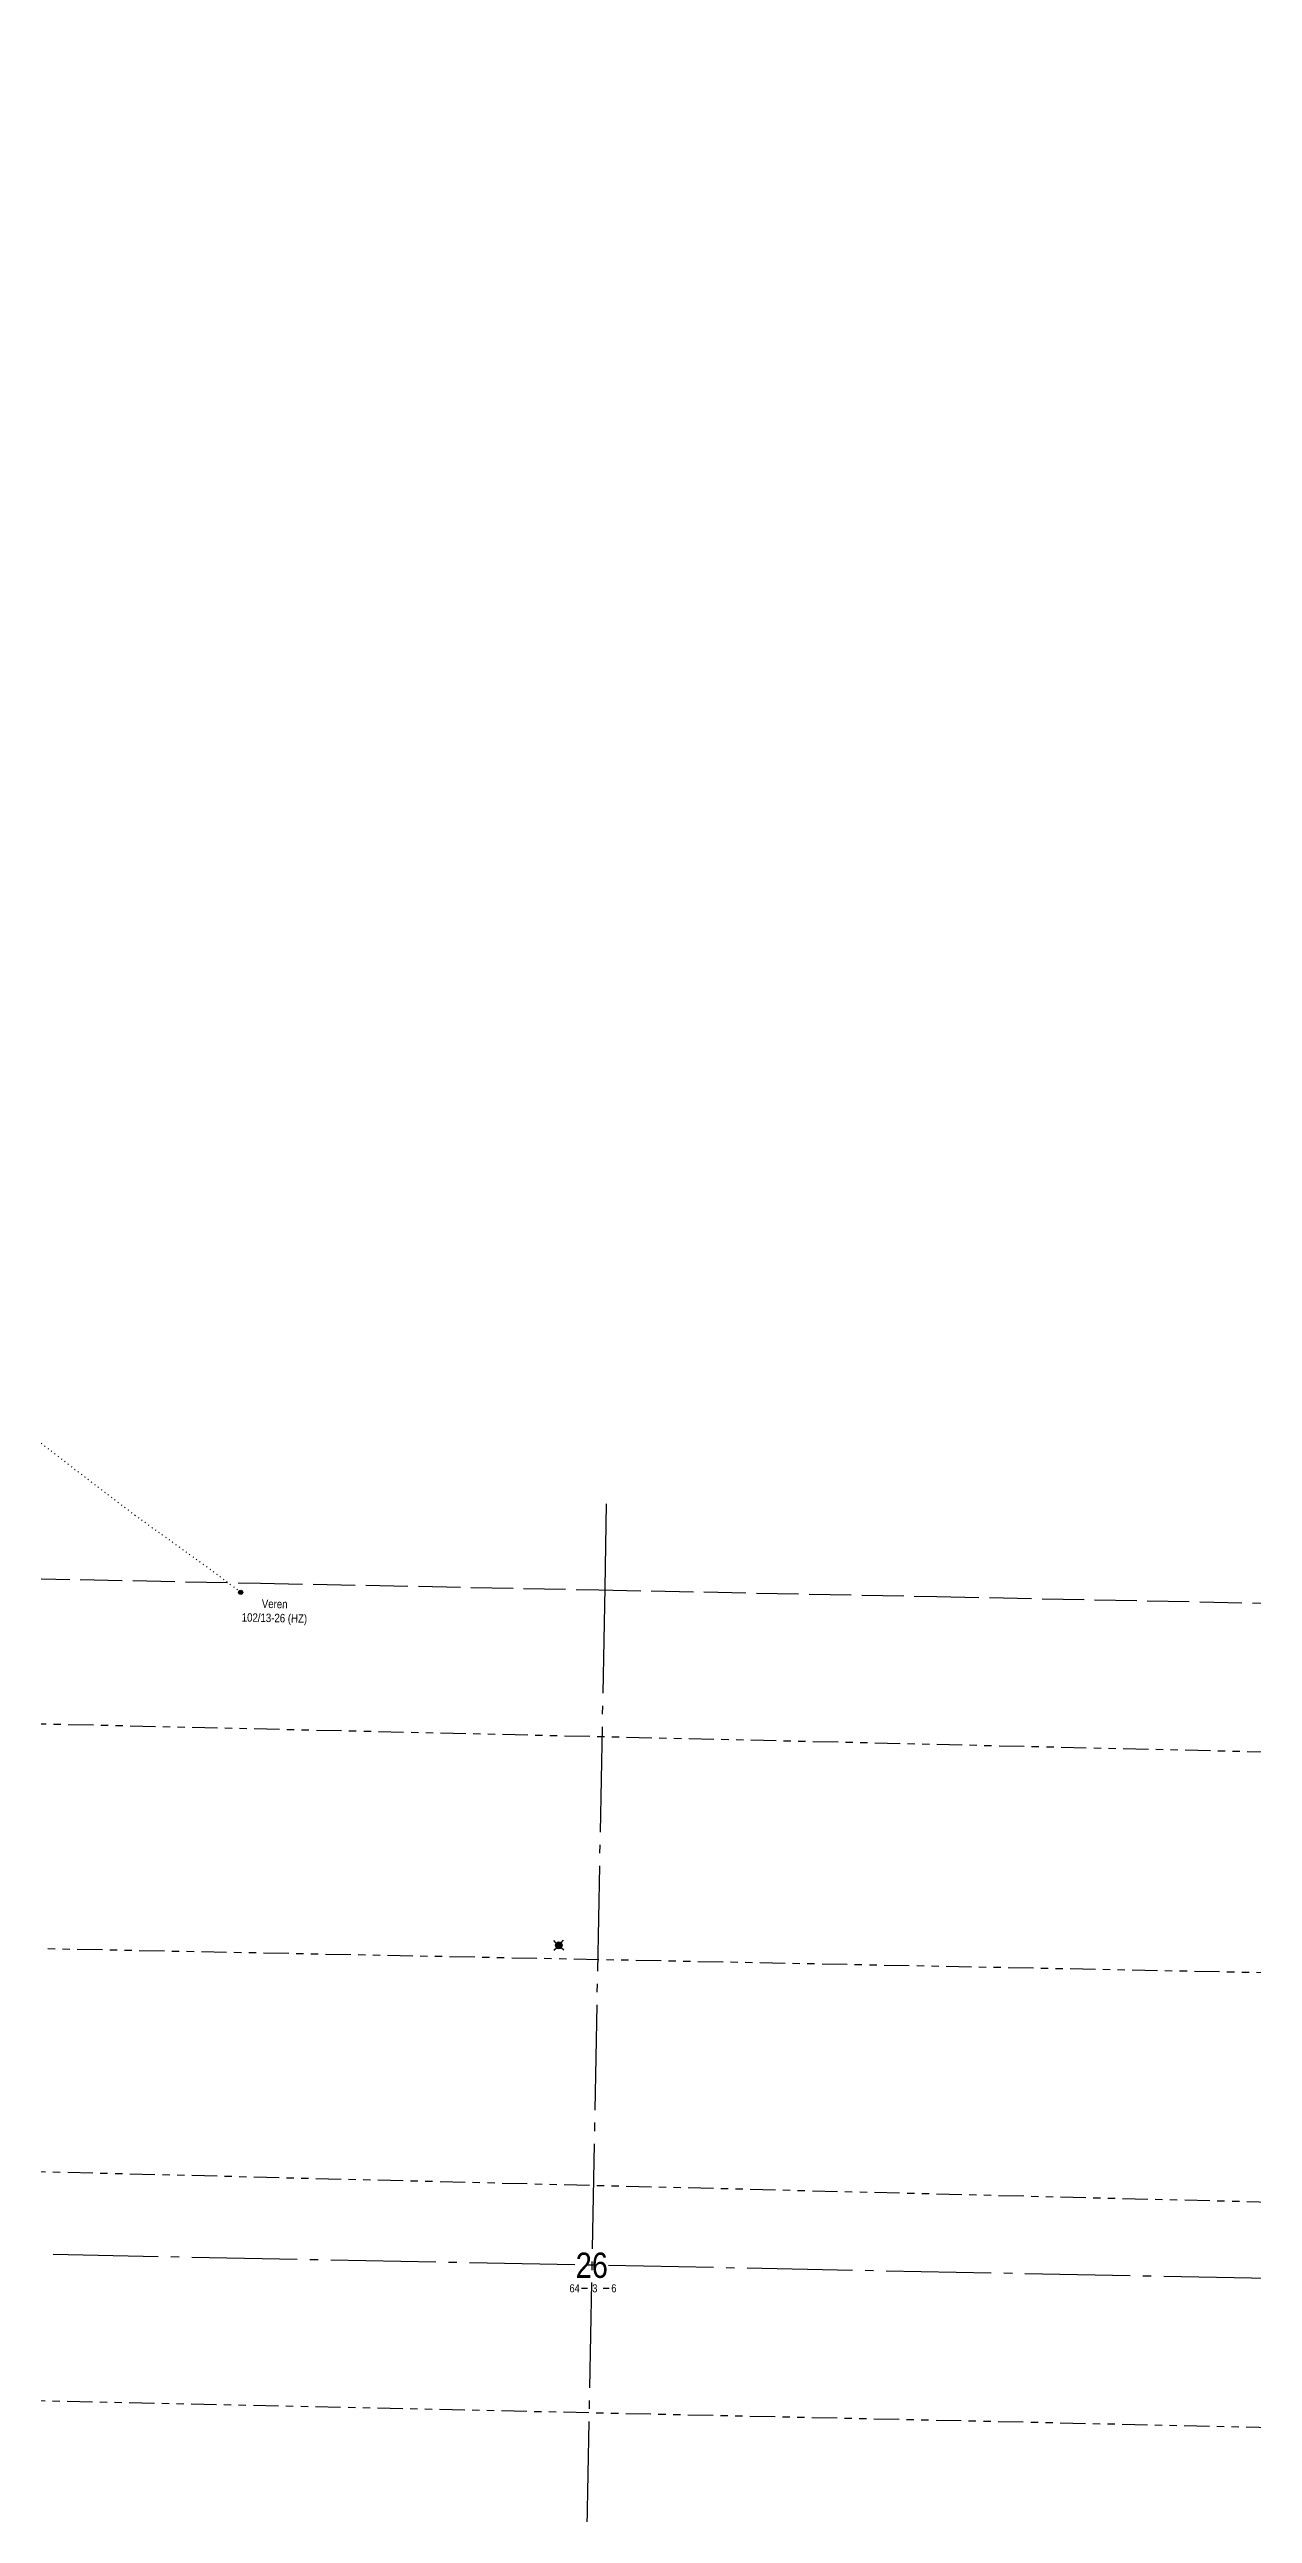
# Model space of a CAD drawing. Extents: x 398953 to 418778, y 6021401 to 6052343.
# Drawn here: x 412719 to 414149, y 6047151 to 6050077 of the extents above; entities that cross this region are included whole.
import ezdxf
from ezdxf.enums import TextEntityAlignment as Align

# ---------------------------------------------------------------- set-up
doc = ezdxf.new("R2010")
doc.units = 0
doc.header["$LTSCALE"] = 5
for name, pattern in [('foc-DOT', [1, 0.2, -0.8]), ('foc-DRILLPATH', [14.75, 6, -1.75, 1.75, -1.75, 1.75, -1.75]), ('foc-QUARTERLINE', [33, 25, -3, 2, -3]), ('foc-UNSURVEYED', [12.5, 10, -2.5])]:
    doc.linetypes.add(name, pattern=pattern)
for name, color, linetype in [('10', 1, 'Continuous'), ('9', 3, 'Continuous'), ('ABADATA-DRILL', 8, 'foc-DOT'), ('ABADATA-DRILL-T', 8, 'Continuous'), ('DRILL-T', 8, 'Continuous'), ('L-MON', 1, 'Continuous'), ('L-SECLBL', 7, 'Continuous'), ('L-SECQ', 8, 'foc-QUARTERLINE'), ('L-USEC', 7, 'foc-UNSURVEYED'), ('P-PDRILLPATH', 12, 'foc-DRILLPATH')]:
    doc.layers.add(name, color=color, linetype=linetype)
doc.styles.add('80L', font='ARIALN.TTF', dxfattribs={"height": 10})
doc.styles.add('SIMPLEX', font='ARIALN.TTF')

# ---------------------------------------------------------------- blocks, each defined once
blk = doc.blocks.new('L-SECLBL')
at = {"layer": '9', "color": 7}
for p, q in [((-5.1, -27.8), (-12.3, -27.8)), ((20.7, -27.8), (13.5, -27.8))]:
    blk.add_line(p, q, dxfattribs=at)
at = {"layer": '10', "color": 2, "style": 'SIMPLEX'}
blk.add_attdef('SEC', text='', height=30, dxfattribs=at).set_placement((0, 0), align=Align.MIDDLE)
at = {"layer": '10', "color": 5, "style": '80L'}
blk.add_attdef('TWP', text='', height=9.5, dxfattribs=at).set_placement((-14.4, -27.4), align=Align.MIDDLE_RIGHT)
blk.add_attdef('RGE', text='', height=9.5, dxfattribs=at).set_placement((3.6, -27.4), align=Align.MIDDLE_CENTER)
blk.add_attdef('MER', text='', height=9.5, dxfattribs=at).set_placement((23.2, -27.4), align=Align.MIDDLE_LEFT)
blk = doc.blocks.new('BH-Existing')
at = {"layer": 'ABADATA-DRILL-T'}
h = blk.add_hatch(color=256, dxfattribs=at)
h.dxf.hatch_style = 1
edge = h.paths.add_edge_path()
edge.add_arc((0, 0), 0.5, 0, 360)
blk.add_circle((0, 0), 0.5, dxfattribs=at)
blk = doc.blocks.new('WC')
at = {"layer": 'L-MON'}
h = blk.add_hatch(color=255, dxfattribs=at)
h.dxf.hatch_style = 1
edge = h.paths.add_edge_path()
edge.add_arc((0, 0), 0.9, 0, 360)
at = {"layer": 'L-MON', "color": 240, "flags": 128}
for points in [[(-0.62, 0.5), (-1.23, 1.12)], [(0.52, 0.61), (1.13, 1.21)], [(-1.18, -1.18), (-0.56, -0.57)], [(1.16, -1.18), (0.56, -0.57)]]:
    blk.add_lwpolyline(points, dxfattribs=at)
at = {"layer": 'L-MON', "color": 240}
for radius in [0.8, 0.373]:
    blk.add_circle((0, 0), radius, dxfattribs=at)

msp = doc.modelspace()

# ---------------------------------------------------------------- linework, layer by layer
at = {"layer": 'ABADATA-DRILL', "flags": 128}
msp.add_lwpolyline([(410759.225, 6050139.186), (410759.225, 6050139.186), (410759.415, 6050139.162), (410759.911, 6050138.952), (410760.256, 6050138.685), (410760.63, 6050138.408), (410761.065, 6050138.119), (410761.472, 6050137.991), (410761.833, 6050138.034), (410761.985, 6050138.101), (410761.995, 6050138.121), (410761.967, 6050138.202), (410761.75, 6050138.366), (410761.334, 6050138.564), (410760.708, 6050138.787), (410759.912, 6050138.982), (410759.005, 6050139.18), (410758.018, 6050139.349), (410756.961, 6050139.52), (410755.855, 6050139.682), (410754.677, 6050139.835), (410753.54, 6050140.008), (410752.414, 6050140.21), (410751.398, 6050140.43), (410750.322, 6050140.651), (410749.386, 6050140.829), (410748.499, 6050141.007), (410747.692, 6050141.153), (410746.864, 6050141.249), (410746.054, 6050141.285), (410745.205, 6050141.362), (410745.056, 6050141.385), (410744.507, 6050141.445), (410743.917, 6050141.477), (410743.417, 6050141.477), (410742.988, 6050141.515), (410742.71, 6050141.601), (410742.363, 6050141.768), (410742.135, 6050141.902), (410742.126, 6050141.912), (410741.888, 6050142.027), (410741.618, 6050142.032), (410741.304, 6050141.858), (410740.926, 6050141.426), (410740.521, 6050140.694), (410740.032, 6050139.693), (410739.457, 6050138.464), (410739.321, 6050138.147), (410738.888, 6050136.975), (410738.364, 6050135.255), (410737.858, 6050133.434), (410737.332, 6050131.604), (410736.817, 6050129.824), (410736.313, 6050128.064), (410735.818, 6050126.313), (410735.354, 6050124.602), (410734.931, 6050122.93), (410734.509, 6050121.268), (410734.106, 6050119.625), (410733.744, 6050117.992), (410733.392, 6050116.359), (410733.09, 6050114.724), (410732.809, 6050113.14), (410732.469, 6050111.616), (410732.059, 6050110.134), (410731.406, 6050107.926), (410730.784, 6050105.808), (410730.151, 6050103.6), (410729.561, 6050101.601), (410728.96, 6050099.513), (410728.41, 6050097.483), (410727.902, 6050095.543), (410727.425, 6050093.652), (410726.925, 6050091.651), (410726.383, 6050089.511), (410725.842, 6050087.402), (410725.34, 6050085.311), (410724.89, 6050083.25), (410724.44, 6050081.208), (410724.022, 6050079.286), (410723.644, 6050077.343), (410723.093, 6050075.283), (410722.401, 6050073.136), (410721.801, 6050071.138), (410721.225, 6050069.279), (410720.68, 6050067.519), (410720.105, 6050065.72), (410719.562, 6050064.05), (410719.008, 6050062.331), (410718.412, 6050060.532), (410717.765, 6050058.635), (410717.126, 6050056.677), (410716.495, 6050054.599), (410715.894, 6050052.52), (410715.424, 6050050.459), (410714.842, 6050048.31), (410714.066, 6050046.015), (410713.283, 6050043.8), (410712.659, 6050042.122), (410711.661, 6050039.641), (410710.781, 6050037.628), (410710.005, 6050035.813), (410709.287, 6050033.897), (410708.616, 6050031.829), (410708.006, 6050029.771), (410707.427, 6050027.792), (410706.858, 6050025.833), (410706.288, 6050023.764), (410705.592, 6050021.467), (410704.858, 6050019.211), (410704.093, 6050016.935), (410703.367, 6050014.579), (410702.753, 6050012.381), (410702.227, 6050010.551), (410701.622, 6050008.762), (410700.967, 6050007.005), (410700.302, 6050005.188), (410699.726, 6050003.368), (410699.248, 6050001.478), (410698.726, 6049999.337), (410698.081, 6049997.02), (410697.409, 6049994.892), (410696.628, 6049992.817), (410695.837, 6049990.772), (410695.087, 6049988.727), (410694.181, 6049986.404), (410693.15, 6049983.794), (410692.19, 6049981.262), (410691.364, 6049978.958), (410690.587, 6049976.563), (410689.762, 6049973.739), (410688.823, 6049970.766), (410687.846, 6049967.875), (410686.953, 6049965.172), (410686.021, 6049962.53), (410685.018, 6049959.849), (410684.014, 6049957.108), (410683.142, 6049954.505), (410682.42, 6049951.869), (410681.881, 6049949.349), (410681.314, 6049946.979), (410680.701, 6049944.771), (410680.009, 6049942.664), (410679.159, 6049940.64), (410678.168, 6049938.54), (410677.135, 6049936.349), (410676.091, 6049934.149), (410675.061, 6049932.119), (410674.104, 6049930.248), (410673.212, 6049928.125), (410672.354, 6049925.671), (410671.627, 6049923.305), (410671.101, 6049920.945), (410670.685, 6049918.603), (410670.247, 6049916.201), (410669.676, 6049913.572), (410669.061, 6049910.773), (410668.458, 6049908.084), (410667.878, 6049905.575), (410667.293, 6049903.286), (410666.68, 6049901.108), (410666.04, 6049899.09), (410665.722, 6049898.176), (410665.414, 6049897.262), (410664.923, 6049895.671), (410664.505, 6049894.239), (410664.129, 6049892.926), (410663.744, 6049891.684), (410663.362, 6049890.541), (410663.022, 6049889.508), (410662.745, 6049888.663), (410662.677, 6049888.254), (410662.696, 6049888.224), (410662.883, 6049888.07), (410663.132, 6049887.975), (410663.421, 6049887.94), (410663.481, 6049887.928), (410664.029, 6049887.858), (410665.076, 6049887.677), (410666.459, 6049887.31), (410668.079, 6049886.788), (410670.017, 6049886.149), (410672.301, 6049885.315), (410674.98, 6049884.212), (410675.268, 6049884.096), (410678.352, 6049882.735), (410681.82, 6049881.077), (410685.589, 6049879.502), (410689.905, 6049878.197), (410693.028, 6049877.346), (410696.352, 6049876.47), (410699.917, 6049875.69), (410703.803, 6049874.904), (410708.027, 6049874.07), (410712.36, 6049873.175), (410717.018, 6049872.013), (410722.048, 6049870.414), (410727.38, 6049868.419), (410733.115, 6049866.096), (410739.346, 6049863.523), (410745.823, 6049860.765), (410752.635, 6049857.761), (410759.685, 6049854.652), (410766.994, 6049851.468), (410768.283, 6049850.902), (410774.422, 6049848.201), (410781.818, 6049844.895), (410782.006, 6049844.811), (410789.263, 6049841.498), (410792.762, 6049839.889), (410806.17, 6049833.575), (410815.047, 6049829.229), (410822.956, 6049825.043), (410830.809, 6049820.528), (410838.688, 6049815.832), (410846.596, 6049811.046), (410854.562, 6049806.189), (410862.605, 6049801.199), (410870.675, 6049796.04), (410878.711, 6049790.671), (410886.684, 6049785.133), (410894.486, 6049779.549), (410894.585, 6049779.477), (410902.434, 6049773.772), (410910.314, 6049768.096), (410918.225, 6049762.449), (410926.156, 6049756.842), (410934.057, 6049751.206), (410941.896, 6049745.501), (410949.755, 6049739.756), (410957.604, 6049734.04), (410965.422, 6049728.245), (410973.097, 6049722.323), (410980.73, 6049716.312), (410988.077, 6049710.457), (410995.649, 6049704.407), (411003.252, 6049698.376), (411010.906, 6049692.365), (411018.58, 6049686.413), (411026.245, 6049680.461), (411033.919, 6049674.509), (411041.594, 6049668.567), (411049.269, 6049662.656), (411057.015, 6049656.782), (411064.731, 6049650.899), (411072.347, 6049645.019), (411080.083, 6049639.126), (411087.87, 6049633.312), (411095.678, 6049627.497), (411107.33, 6049618.876), (411119.135, 6049610.313), (411130.91, 6049601.84), (411142.795, 6049593.295), (411154.571, 6049584.842), (411166.486, 6049576.326), (411178.231, 6049567.824), (411189.982, 6049559.101), (411201.655, 6049550.5), (411213.509, 6049541.906), (411225.223, 6049533.364), (411236.984, 6049524.651), (411248.616, 6049515.991), (411260.388, 6049507.308), (411272.031, 6049498.667), (411283.72, 6049489.866), (411295.219, 6049481.029), (411306.231, 6049472.4), (411313.244, 6049466.852), (411324.527, 6049457.748), (411335.515, 6049448.891), (411346.87, 6049439.876), (411357.895, 6049431.348), (411369.476, 6049422.628), (411380.587, 6049414.438), (411392.301, 6049405.897), (411403.633, 6049397.713), (411415.46, 6049389.329), (411427.141, 6049381.088), (411438.927, 6049372.654), (411450.507, 6049364.395), (411462.324, 6049356.001), (411474.151, 6049347.537), (411485.824, 6049338.936), (411497.543, 6049330.144), (411509.155, 6049321.465), (411520.884, 6049312.643), (411532.372, 6049303.785), (411543.907, 6049294.767), (411555.334, 6049285.831), (411566.909, 6049276.821), (411578.357, 6049267.925), (411589.88, 6049258.847), (411601.194, 6049249.773), (411605.034, 6049246.647), (411612.543, 6049240.458), (411620.043, 6049234.249), (411627.564, 6049228.1), (411635.115, 6049221.971), (411642.625, 6049215.812), (411650.125, 6049209.634), (411657.625, 6049203.425), (411665.155, 6049197.276), (411672.747, 6049191.206), (411680.312, 6049185.266), (411687.976, 6049179.294), (411695.681, 6049173.361), (411703.448, 6049167.518), (411711.266, 6049161.723), (411719.135, 6049156.007), (411727.025, 6049150.331), (411734.946, 6049144.705), (411742.898, 6049139.117), (411750.859, 6049133.52), (411758.822, 6049127.982), (411766.876, 6049122.503), (411774.981, 6049117.103), (411783.066, 6049111.663), (411791.059, 6049106.125), (411798.99, 6049100.498), (411806.88, 6049094.812), (411814.798, 6049089.075), (411822.658, 6049083.36), (411830.506, 6049077.614), (411838.345, 6049071.869), (411846.214, 6049066.153), (411854.124, 6049060.457), (411862.024, 6049054.781), (411870.455, 6049048.654), (411878.283, 6049042.869), (411886.151, 6049037.113), (411893.991, 6049031.398), (411901.829, 6049025.653), (411909.678, 6049019.908), (411917.557, 6049014.202), (411925.468, 6049008.535), (411933.398, 6049002.908), (411941.278, 6048997.213), (411949.096, 6048991.438), (411956.894, 6048985.643), (411964.602, 6048979.851), (411972.327, 6048973.948), (411980.072, 6048968.025), (411987.777, 6048962.092), (411995.403, 6048956.191), (412003.108, 6048950.269), (412010.655, 6048944.479), (412018.34, 6048938.507), (412025.983, 6048932.506), (412033.606, 6048926.465), (412041.198, 6048920.405), (412048.842, 6048914.383), (412056.556, 6048908.441), (412064.303, 6048902.577), (412072.062, 6048896.884), (412079.993, 6048891.237), (412087.923, 6048885.57), (412095.782, 6048879.824), (412103.608, 6048873.96), (412111.364, 6048868.106), (412119.172, 6048862.302), (412127, 6048856.547), (412134.828, 6048850.772), (412142.657, 6048844.997), (412150.494, 6048839.202), (412158.342, 6048833.426), (412166.221, 6048827.7), (412174.08, 6048821.985), (412181.95, 6048816.269), (412189.719, 6048810.556), (412197.516, 6048804.751), (412209.097, 6048796.012), (412220.824, 6048787.09), (412232.363, 6048778.301), (412244.131, 6048769.419), (412255.712, 6048760.689), (412267.501, 6048751.866), (412275.288, 6048746.032), (412283.064, 6048740.168), (412290.84, 6048734.274), (412298.626, 6048728.4), (412306.403, 6048722.566), (412314.179, 6048716.692), (412321.935, 6048710.799), (412329.68, 6048704.885), (412337.425, 6048698.982), (412345.161, 6048693.059), (412352.875, 6048687.076), (412360.579, 6048681.144), (412372.099, 6048672.336), (412383.786, 6048663.414), (412395.295, 6048654.597), (412406.921, 6048645.667), (412418.389, 6048636.789), (412430.046, 6048627.849), (412437.293, 6048622.535), (412445.075, 6048616.951), (412452.876, 6048611.367), (412460.708, 6048605.762), (412472.546, 6048597.388), (412484.357, 6048589.184), (412496.235, 6048580.859), (412508.118, 6048572.244), (412519.782, 6048563.633), (412530.99, 6048555.312), (412542.633, 6048546.691), (412554.465, 6048538.007), (412566.179, 6048529.455), (412577.261, 6048521.286), (412588.903, 6048512.636), (412600.328, 6048504.129), (412611.971, 6048495.489), (412623.476, 6048486.981), (412635.077, 6048478.282), (412646.449, 6048469.647), (412658.04, 6048460.927), (412669.475, 6048452.371), (412681.055, 6048443.652), (412692.399, 6048435.077), (412707.812, 6048423.352), (412715.419, 6048417.522), (412726.907, 6048408.674), (412738.148, 6048399.942), (412749.616, 6048391.085), (412760.917, 6048382.391), (412772.436, 6048373.573), (412783.809, 6048364.948), (412795.359, 6048356.189), (412806.801, 6048347.533), (412818.372, 6048338.804), (412829.789, 6048330.388), (412841.565, 6048321.935), (412853.184, 6048313.625), (412864.96, 6048305.172), (412876.627, 6048296.731), (412888.362, 6048288.229), (412899.982, 6048279.979), (412911.738, 6048271.497), (412923.073, 6048262.972), (412925.34, 6048261.267), (412946.579, 6048245.247)], dxfattribs=at)
at = {"layer": 'L-SECQ'}
for p, q in [((413380.943, 6048350.3), (413379.037, 6048250.362)), ((413379.037, 6048250.362), (413348.365, 6046641.999)), ((414168.307, 6047430.404), (412559.096, 6047461.957))]:
    msp.add_line(p, q, dxfattribs=at)
at = {"layer": 'L-USEC'}
for p, q in [((412568.458, 6048263.994), (412970.184, 6048256.018)), ((412970.184, 6048256.018), (413371.92, 6048248.042)), ((413371.92, 6048248.042), (413773.632, 6048240.076)), ((413773.632, 6048240.076), (414175.345, 6048232.112))]:
    msp.add_line(p, q, dxfattribs=at)
at = {"layer": 'P-PDRILLPATH', "flags": 128}
for points in [[(412036.536, 6047706.453), (412675.494, 6048089.896), (415684.419, 6048021.095)], [(412030.058, 6047702.68), (412524.609, 6047825.971), (415679.572, 6047763.991)], [(412008.479, 6047649.624), (412169.054, 6047297.226), (415665.485, 6047221.075)], [(412014.957, 6047653.398), (412343.086, 6047566.469), (415670.445, 6047483.936)]]:
    msp.add_lwpolyline(points, dxfattribs=at)

# ---------------------------------------------------------------- block references
at = {"layer": 'ABADATA-DRILL-T', "xscale": 4.999999999999934, "yscale": 4.999999999999934, "zscale": 9.999999999999869}
msp.add_blockref('BH-Existing', (412946.607, 6048245.221), dxfattribs=at)
at = {"layer": 'L-MON', "color": 6, "xscale": 4.997820549999975, "yscale": 4.997820549999975, "zscale": 4.997820549999975}
msp.add_blockref('WC', (413324.595, 6047826.032), dxfattribs=at)
at = {"layer": 'L-SECLBL'}
msp.add_blockref('L-SECLBL', (413363.701, 6047446.18), dxfattribs=at).add_auto_attribs({'SEC': '26', 'TWP': '64', 'RGE': '3', 'MER': '6'})

# ---------------------------------------------------------------- texts
at = {"layer": 'DRILL-T', "linetype": 'Continuous', "insert": (412935.359, 6048237.415), "char_height": 10, "attachment_point": 1, "rotation": 358.876678, "style": '80L'}
msp.add_mtext_dynamic_manual_height_columns('\\pxqc;Veren\\P102/13-26 (HZ)', width=103.42816, gutter_width=50, heights=[0], dxfattribs=at)

doc.saveas('drawing.dxf')
